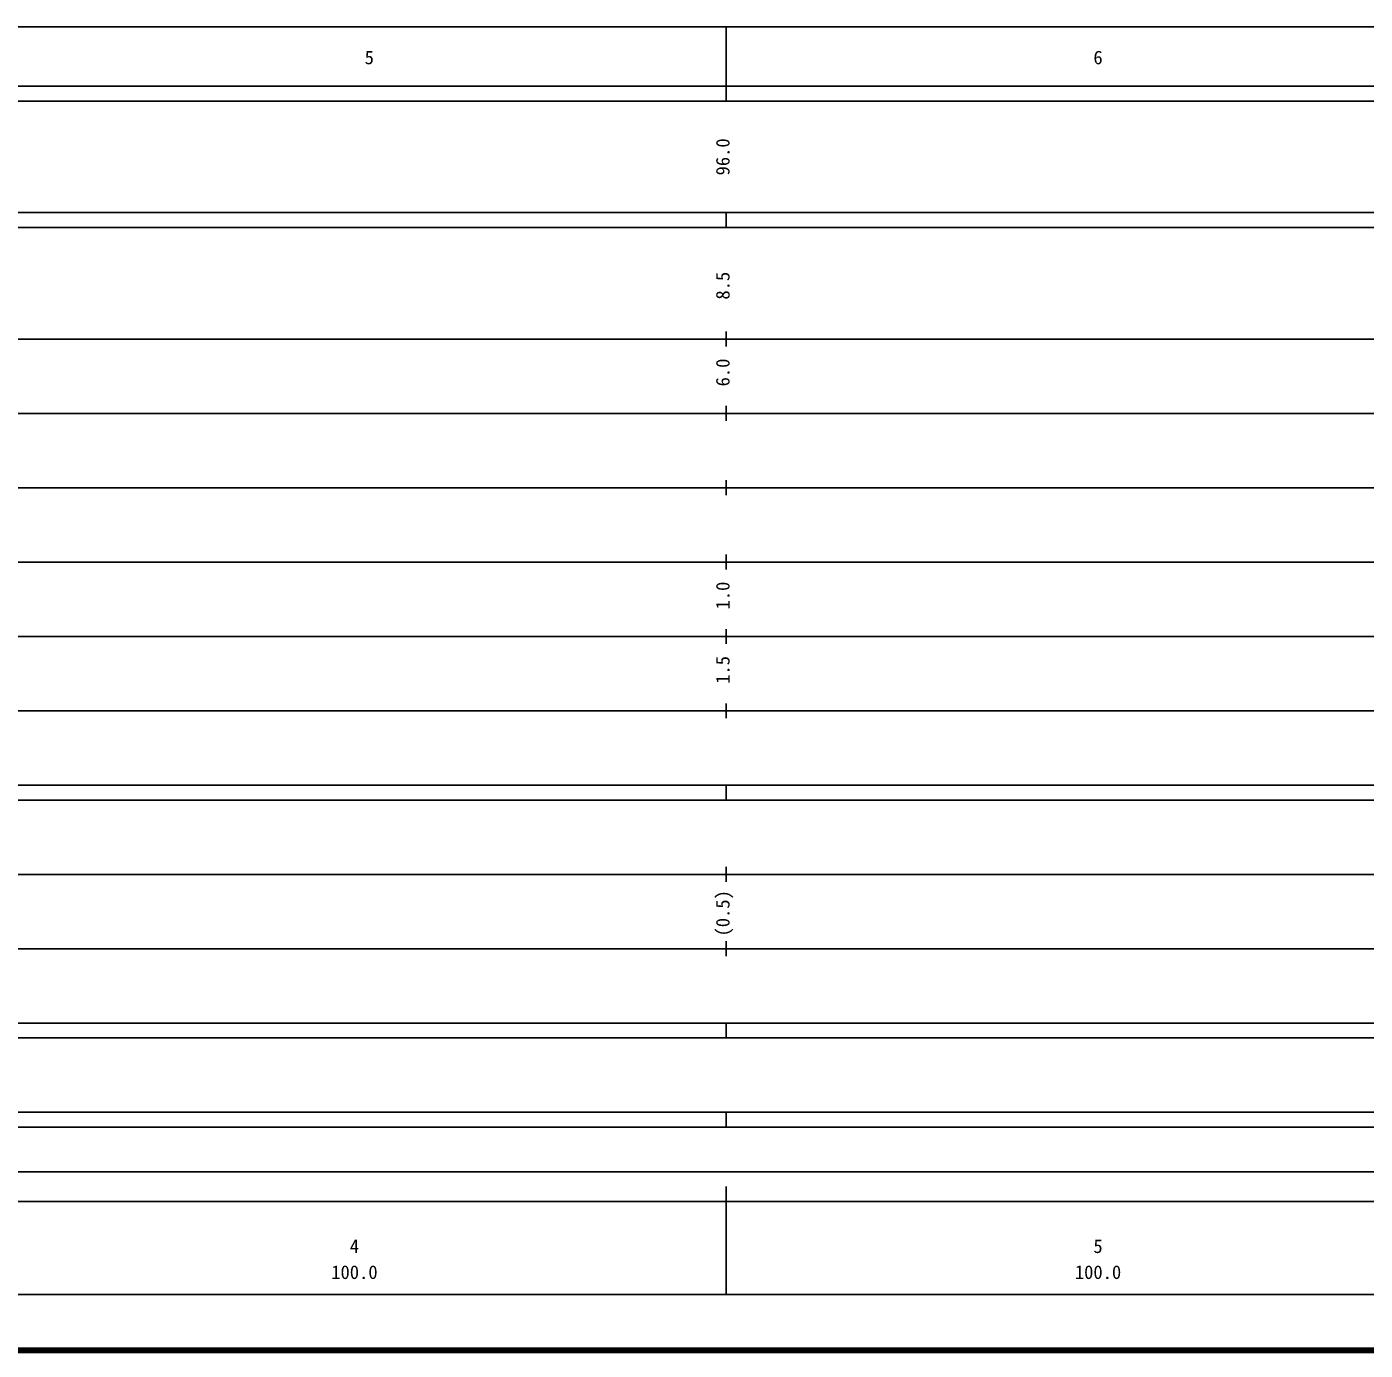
# Model space of a CAD drawing. Units: millimetres on the paper, enlarged 1000 times. Extents: x 40000 to 680000, y 20000 to 380000.
# Drawn here: x 273937 to 453933, y 20000 to 198000 of the extents above; entities that cross this region are included whole.
import ezdxf
from ezdxf.enums import TextEntityAlignment as Align

# ---------------------------------------------------------------- set-up
doc = ezdxf.new("R2010")
doc.units = ezdxf.units.MM
doc.header["$LTSCALE"] = 1000
doc.layers.add('M-TTL', color=2, linetype='Continuous', lineweight=140)
doc.layers.add('M-TTL-BAND', color=7, linetype='Continuous', lineweight=25)
doc.styles.add('ＭＳ ゴシック', font='')
doc.styles.get('ＭＳ ゴシック').set_extended_font_data('MS Gothic')

msp = doc.modelspace()

# ---------------------------------------------------------------- linework, layer by layer
at = {"layer": 'M-TTL'}
msp.add_line((40000, 20000), (680000, 20000), dxfattribs=at)
at = {"layer": 'M-TTL-BAND'}
for p, q in [((68000, 198000), (579000, 198000)), ((368000, 188000), (368000, 198000)), ((368000, 188000), (368000, 198000)), ((40000, 190000), (579000, 190000)), ((40000, 188000), (579000, 188000)), ((40000, 173000), (579000, 173000)), ((368000, 171000), (368000, 173000)), ((368000, 171000), (368000, 173000)), ((40000, 171000), (579000, 171000)), ((368000, 155000), (368000, 157000)), ((368000, 155000), (368000, 157000)), ((40000, 156000), (579000, 156000)), ((46000, 146000), (579000, 146000)), ((368000, 145000), (368000, 147000)), ((368000, 145000), (368000, 147000)), ((368000, 135000), (368000, 137000)), ((368000, 135000), (368000, 137000)), ((52000, 136000), (579000, 136000)), ((46000, 126000), (579000, 126000)), ((368000, 125000), (368000, 127000)), ((368000, 125000), (368000, 127000)), ((368000, 115000), (368000, 117000)), ((368000, 115000), (368000, 117000)), ((52000, 116000), (579000, 116000)), ((368000, 105000), (368000, 107000)), ((368000, 105000), (368000, 107000)), ((46000, 106000), (579000, 106000)), ((40000, 96000), (579000, 96000)), ((368000, 94000), (368000, 96000)), ((368000, 94000), (368000, 96000)), ((40000, 94000), (579000, 94000)), ((368000, 83000), (368000, 85000)), ((368000, 83000), (368000, 85000)), ((49000, 84000), (579000, 84000)), ((40000, 74000), (579000, 74000)), ((368000, 73000), (368000, 75000)), ((368000, 73000), (368000, 75000)), ((40000, 64000), (579000, 64000)), ((368000, 62000), (368000, 64000)), ((368000, 62000), (368000, 64000)), ((40000, 62000), (579000, 62000)), ((40000, 52000), (579000, 52000)), ((368000, 50000), (368000, 52000)), ((368000, 50000), (368000, 52000)), ((40000, 50000), (579000, 50000)), ((139500, 44000), (554000, 44000)), ((368000, 27500), (368000, 42000)), ((368000, 27500), (368000, 42000)), ((40000, 40000), (579000, 40000)), ((68000, 27500), (579000, 27500))]:
    msp.add_line(p, q, dxfattribs=at)

# ---------------------------------------------------------------- texts
at = {"layer": 'M-TTL-BAND', "style": 'ＭＳ ゴシック'}
for s, p in [('5', (320000, 192405)), ('6', (418000, 192405)), ('4', (318000, 32523)), ('5', (418000, 32523)), ('100.0', (318000, 29033)), ('100.0', (418000, 29033))]:
    msp.add_text(s, height=1833, dxfattribs=at).set_placement(p, align=Align.BOTTOM_CENTER)
for s, p in [('96.0', (369000, 180500)), ('8.5', (369000, 163174)), ('6.0', (369000, 151500)), ('1.0', (369000, 121500)), ('1.5', (369000, 111500)), ('(0.5)', (369000, 78764))]:
    msp.add_text(s, height=1833, rotation=90, dxfattribs=at).set_placement(p, align=Align.BOTTOM_CENTER)

doc.saveas('drawing.dxf')
